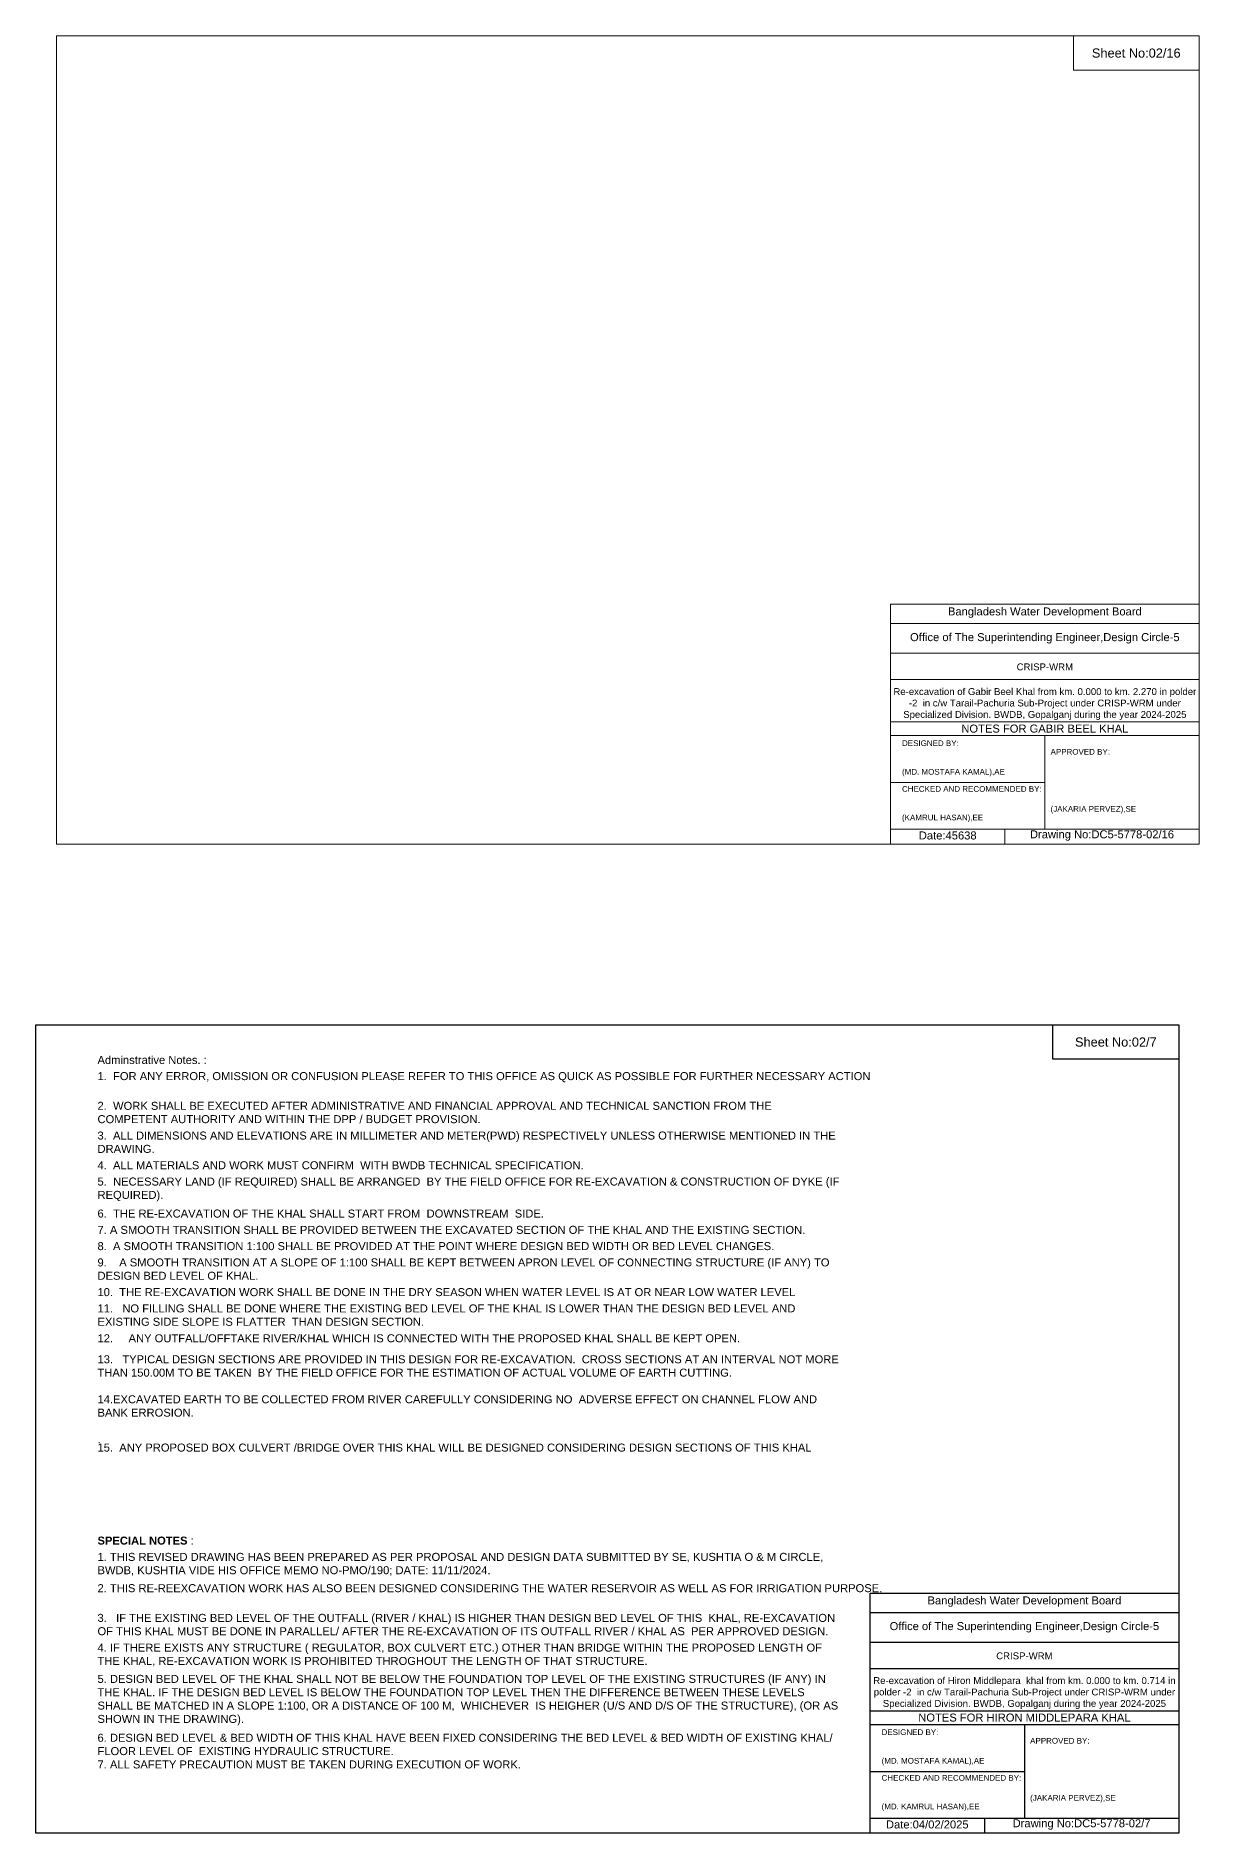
# Model space of a CAD drawing. Header units: inches. Extents: x 91000 to 178000, y -5656 to 6922.
# Drawn here: x 110000 to 118143, y -5656 to 6922 of the extents above; entities that cross this region are included whole.
import ezdxf

# ---------------------------------------------------------------- set-up
doc = ezdxf.new("R2010")
doc.units = ezdxf.units.IN
doc.header["$LTSCALE"] = 7
doc.header["$MEASUREMENT"] = 0
doc.layers.add('Cross Section Labels', color=7, linetype='Continuous', lineweight=9)
doc.styles.get("Standard").update_dxf_attribs({"font": 'arial.ttf'})

msp = doc.modelspace()

# ---------------------------------------------------------------- linework, layer by layer
for points in [[(110000, 0), (118000, 0), (118000, -5656), (110000, -5656)], [(117120, 0), (118000, 0), (118000, -240), (117120, -240)]]:
    msp.add_lwpolyline(points, close=True)
for points in [[(115840, -5656), (115840, -3976), (118000, -3976)], [(115840, -4112), (118000, -4112)], [(115840, -4320), (118000, -4320)], [(115840, -4504), (118000, -4504)], [(115840, -4800), (118000, -4800)], [(115840, -4896), (118000, -4896)], [(116920, -4896), (116920, -5552)], [(115840, -5224), (116920, -5224)], [(115840, -5552), (118000, -5552)], [(116640, -5552), (116640, -5656)]]:
    msp.add_lwpolyline(points)
at = {"layer": 'Cross Section Labels'}
for points in [[(110143, 6922), (118143, 6922), (118143, 1266), (110143, 1266)], [(117263, 6922), (118143, 6922), (118143, 6682), (117263, 6682)]]:
    msp.add_lwpolyline(points, close=True, dxfattribs=at)
for points in [[(115983, 1266), (115983, 2946), (118143, 2946)], [(115983, 2810), (118143, 2810)], [(115983, 2602), (118143, 2602)], [(115983, 2418), (118143, 2418)], [(115983, 2122), (118143, 2122)], [(115983, 2026), (118143, 2026)], [(117063, 2026), (117063, 1370)], [(115983, 1698), (117063, 1698)], [(115983, 1370), (118143, 1370)], [(116783, 1370), (116783, 1266)]]:
    msp.add_lwpolyline(points, dxfattribs=at)

# ---------------------------------------------------------------- texts
at = {"attachment_point": 5}
for s, insert, char_height in [('Sheet No:02/7', (117560, -120), 64), ('Bangladesh Water Development Board', (116920, -4036), 56), ('Office of The Superintending Engineer,Design Circle-5', (116920, -4216), 56)]:
    msp.add_mtext(s, dxfattribs=dict(at, insert=insert, char_height=char_height))
for s, insert, char_height, width, attachment_point in [('Adminstrative Notes. :', (110431, -217), 56, 5200, 1), ('1.  FOR ANY ERROR, OMISSION OR CONFUSION PLEASE REFER TO THIS OFFICE AS QUICK AS POSSIBLE FOR FURTHER NECESSARY ACTION', (110431, -330), 56, 5200, 1), ('2.  WORK SHALL BE EXECUTED AFTER ADMINISTRATIVE AND FINANCIAL APPROVAL AND TECHNICAL SANCTION FROM THE COMPETENT AUTHORITY AND WITHIN THE DPP / BUDGET PROVISION. ', (110431, -538), 56, 5200, 1), ('3.  ALL DIMENSIONS AND ELEVATIONS ARE IN MILLIMETER AND METER(PWD) RESPECTIVELY UNLESS OTHERWISE MENTIONED IN THE DRAWING.', (110431, -746), 56, 5200, 1), ('4.  ALL MATERIALS AND WORK MUST CONFIRM  WITH BWDB TECHNICAL SPECIFICATION.', (110431, -954), 56, 5200, 1), ('5.  NECESSARY LAND (IF REQUIRED) SHALL BE ARRANGED  BY THE FIELD OFFICE FOR RE-EXCAVATION & CONSTRUCTION OF DYKE (IF REQUIRED).', (110431, -1068), 56, 5200, 1), ('6.  THE RE-EXCAVATION OF THE KHAL SHALL START FROM  DOWNSTREAM  SIDE.', (110431, -1292), 56, 5200, 1), ('7. A SMOOTH TRANSITION SHALL BE PROVIDED BETWEEN THE EXCAVATED SECTION OF THE KHAL AND THE EXISTING SECTION.', (110431, -1406), 56, 5200, 1), ('8.  A SMOOTH TRANSITION 1:100 SHALL BE PROVIDED AT THE POINT WHERE DESIGN BED WIDTH OR BED LEVEL CHANGES.', (110431, -1520), 56, 5200, 1), ('9.    A SMOOTH TRANSITION AT A SLOPE OF 1:100 SHALL BE KEPT BETWEEN APRON LEVEL OF CONNECTING STRUCTURE (IF ANY) TO DESIGN BED LEVEL OF KHAL.', (110431, -1634), 56, 5200, 1), ('10.  THE RE-EXCAVATION WORK SHALL BE DONE IN THE DRY SEASON WHEN WATER LEVEL IS AT OR NEAR LOW WATER LEVEL', (110431, -1842), 56, 5200, 1), ('11.   NO FILLING SHALL BE DONE WHERE THE EXISTING BED LEVEL OF THE KHAL IS LOWER THAN THE DESIGN BED LEVEL AND EXISTING SIDE SLOPE IS FLATTER  THAN DESIGN SECTION.', (110431, -1956), 56, 5200, 1), ('12.     ANY OUTFALL/OFFTAKE RIVER/KHAL WHICH IS CONNECTED WITH THE PROPOSED KHAL SHALL BE KEPT OPEN.', (110431, -2165), 56, 5200, 1), ('13.   TYPICAL DESIGN SECTIONS ARE PROVIDED IN THIS DESIGN FOR RE-EXCAVATION.  CROSS SECTIONS AT AN INTERVAL NOT MORE THAN 150.00M TO BE TAKEN  BY THE FIELD OFFICE FOR THE ESTIMATION OF ACTUAL VOLUME OF EARTH CUTTING. ^J^J14.EXCAVATED EARTH TO BE COLLECTED FROM RIVER CAREFULLY CONSIDERING NO  ADVERSE EFFECT ON CHANNEL FLOW AND BANK ERROSION.^J^J.', (110431, -2312), 56, 5200, 1), ('15.  ANY PROPOSED BOX CULVERT /BRIDGE OVER THIS KHAL WILL BE DESIGNED CONSIDERING DESIGN SECTIONS OF THIS KHAL', (110431, -2930), 56, 5200, 1), ('{\\fArial|b1|i0|c0|p34;SPECIAL NOTES} :', (110431, -3581), 56, 5200, 1), ('1. THIS REVISED DRAWING HAS BEEN PREPARED AS PER PROPOSAL AND DESIGN DATA SUBMITTED BY SE, KUSHTIA O & M CIRCLE, BWDB, KUSHTIA VIDE HIS OFFICE MEMO NO-PMO/190; DATE: 11/11/2024. ', (110431, -3695), 56, 5200, 1), ('2. THIS RE-REEXCAVATION WORK HAS ALSO BEEN DESIGNED CONSIDERING THE WATER RESERVOIR AS WELL AS FOR IRRIGATION PURPOSE.  ', (110431, -3914), 56, 5200, 1), ('3.   IF THE EXISTING BED LEVEL OF THE OUTFALL (RIVER / KHAL) IS HIGHER THAN DESIGN BED LEVEL OF THIS  KHAL, RE-EXCAVATION OF THIS KHAL MUST BE DONE IN PARALLEL/ AFTER THE RE-EXCAVATION OF ITS OUTFALL RIVER / KHAL AS  PER APPROVED DESIGN.^J', (110431, -4122), 56, 5200, 1), ('4. IF THERE EXISTS ANY STRUCTURE ( REGULATOR, BOX CULVERT ETC.) OTHER THAN BRIDGE WITHIN THE PROPOSED LENGTH OF THE KHAL, RE-EXCAVATION WORK IS PROHIBITED THROGHOUT THE LENGTH OF THAT STRUCTURE.', (110431, -4330), 56, 5200, 1), ('CRISP-WRM', (116920, -4416), 48, 2240, 5), ('5. DESIGN BED LEVEL OF THE KHAL SHALL NOT BE BELOW THE FOUNDATION TOP LEVEL OF THE EXISTING STRUCTURES (IF ANY) IN THE KHAL. IF THE DESIGN BED LEVEL IS BELOW THE FOUNDATION TOP LEVEL THEN THE DIFFERENCE BETWEEN THESE LEVELS SHALL BE MATCHED IN A SLOPE 1:100, OR A DISTANCE OF 100 M,  WHICHEVER  IS HEIGHER (U/S AND D/S OF THE STRUCTURE), (OR AS SHOWN IN THE DRAWING).^J', (110431, -4549), 56, 5200, 1), ('Re-excavation of Hiron Middlepara  khal from km. 0.000 to km. 0.714 in polder -2  in c/w Tarail-Pachuria Sub-Project under CRISP-WRM under Specialized Division. BWDB, Gopalganj during the year 2024-2025', (116920, -4676), 48, 2160, 5), ('NOTES FOR HIRON MIDDLEPARA KHAL', (116920, -4848), 56, 2240, 5), ('6. DESIGN BED LEVEL & BED WIDTH OF THIS KHAL HAVE BEEN FIXED CONSIDERING THE BED LEVEL & BED WIDTH OF EXISTING KHAL/ FLOOR LEVEL OF  EXISTING HYDRAULIC STRUCTURE.\\P7. ALL SAFETY PRECAUTION MUST BE TAKEN DURING EXECUTION OF WORK.', (110431, -4961), 56, 5200, 1), ('DESIGNED BY:^J^J^J(MD. MOSTAFA KAMAL),AE', (115920, -5056), 40, 1120, 4), ('APPROVED BY:^J^J^J^J^J^J(JAKARIA PERVEZ),SE', (116960, -5216), 40, 1120, 4), ('CHECKED AND RECOMMENDED BY:^J^J^J(MD. KAMRUL HASAN),EE', (115920, -5376), 40, 1120, 4), ('Date:04/02/2025', (116240, -5596), 56, 1120, 5), ('Drawing No:DC5-5778-02/7', (117320, -5596), 56, 1760, 5)]:
    msp.add_mtext(s, dxfattribs=dict(insert=insert, char_height=char_height, width=width, attachment_point=attachment_point))
at = {"layer": 'Cross Section Labels', "attachment_point": 5}
for s, insert, char_height in [('Sheet No:02/16', (117703, 6802), 64), ('Bangladesh Water Development Board', (117063, 2886), 56), ('Office of The Superintending Engineer,Design Circle-5', (117063, 2706), 56)]:
    msp.add_mtext(s, dxfattribs=dict(at, insert=insert, char_height=char_height))
at = {"layer": 'Cross Section Labels'}
for s, insert, char_height, width, attachment_point in [('CRISP-WRM', (117063, 2506), 48, 2240, 5), ('Re-excavation of Gabir Beel Khal from km. 0.000 to km. 2.270 in polder -2  in c/w Tarail-Pachuria Sub-Project under CRISP-WRM under Specialized Division. BWDB, Gopalganj during the year 2024-2025', (117063, 2246), 48, 2160, 5), ('NOTES FOR GABIR BEEL KHAL', (117063, 2074), 56, 2240, 5), ('DESIGNED BY:^J^J^J(MD. MOSTAFA KAMAL),AE', (116063, 1866), 40, 1120, 4), ('APPROVED BY:^J^J^J^J^J^J(JAKARIA PERVEZ),SE', (117103, 1706), 40, 1120, 4), ('CHECKED AND RECOMMENDED BY:^J^J^J(KAMRUL HASAN),EE', (116063, 1546), 40, 1120, 4), ('Date:45638', (116383, 1326), 56, 1120, 5), ('Drawing No:DC5-5778-02/16', (117463, 1326), 56, 1760, 5)]:
    msp.add_mtext(s, dxfattribs=dict(at, insert=insert, char_height=char_height, width=width, attachment_point=attachment_point))

doc.saveas('drawing.dxf')
